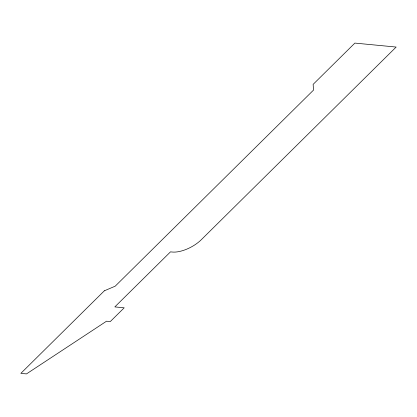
<?xml version="1.0" encoding="UTF-8"?>
<svg xmlns="http://www.w3.org/2000/svg" width="417" height="417" viewBox="0 0 417 417"><rect width="100%" height="100%" fill="white"/><g stroke="black" fill="none" stroke-linecap="round" stroke-linejoin="round"><path stroke-width="0.63" d="M104.359 290.8L20.85 373.366L26.479 373.908L106.533 321.205L110.286 321.57L124.203 307.809L114.826 306.907L170.496 251.858L172.372 252.04A22.575 10.039 -28.1 0 0 201.296 239.718L396.15 47.058L354.883 43.092L313.125 84.375L313.537 90.077L115.207 286.177L104.359 290.8"/></g></svg>
